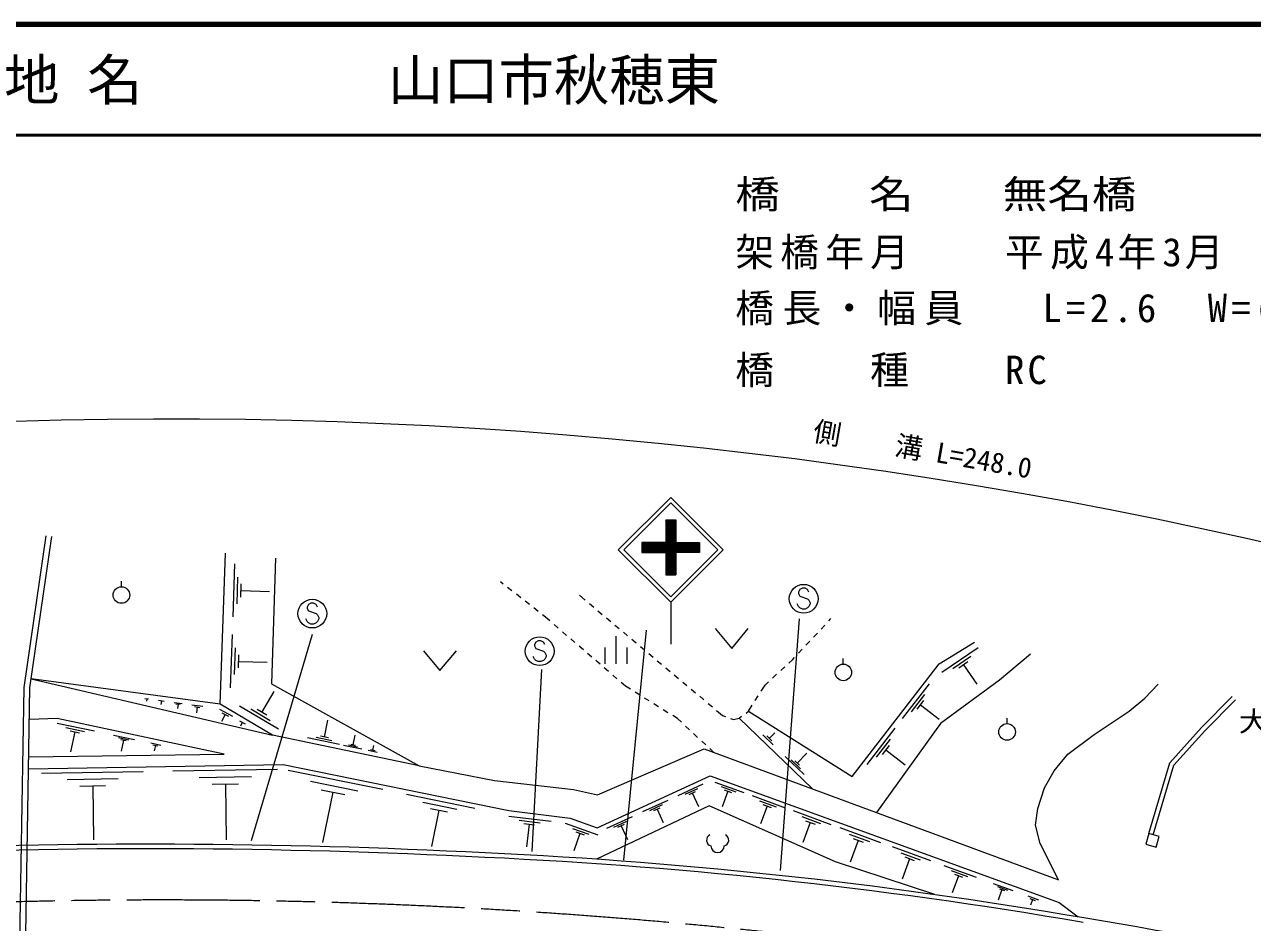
# Model space of a CAD drawing. Units: millimetres, scale not verified. Extents: x 40000 to 680000, y 20000 to 380000.
# Drawn here: x 372223 to 483102, y 298884 to 380000 of the extents above; entities that cross this region are included whole.
import ezdxf
from ezdxf.enums import TextEntityAlignment as Align

# ---------------------------------------------------------------- set-up
doc = ezdxf.new("R2010")
doc.units = ezdxf.units.MM
doc.header["$LTSCALE"] = 1000
doc.linetypes.add('CHAIN', pattern=[18.5, 12, -1.5, 3.5, -1.5])
for name, color, linetype, lineweight in [('M-BGD', 7, 'Continuous', 13), ('M-BMK', 2, 'CHAIN', 13), ('M-STR-HTXT', 7, 'Continuous', 13), ('M-STR-STRC', 7, 'Continuous', 13), ('M-TTL', 2, 'Continuous', 140), ('M-TTL-LINE', 7, 'Continuous', 50)]:
    doc.layers.add(name, color=color, linetype=linetype, lineweight=lineweight)
doc.layers.add('M-TTL-TXT', color=7, linetype='Continuous')
doc.styles.add('ＭＳ ゴシック', font='')
doc.styles.get('ＭＳ ゴシック').set_extended_font_data('MS Gothic')

msp = doc.modelspace()

# ---------------------------------------------------------------- linework, layer by layer
at = {"layer": 'M-BGD'}
for p, q in [((389891, 318612), (390354, 332233)), ((391049, 326488), (391213, 331295)), ((380971, 329214), (380971, 329714)), ((391411, 327679), (391492, 330082)), ((391752, 328269), (391792, 329470)), ((415451, 329452), (415192, 329655)), ((391772, 328870), (394335, 328782)), ((416238, 328836), (415844, 329144)), ((417026, 328220), (416632, 328528)), ((422325, 328454), (422857, 328006)), ((417813, 327603), (417419, 327911)), ((418601, 326987), (418207, 327295)), ((423240, 327684), (423623, 327362)), ((419253, 326476), (418994, 326679)), ((419656, 326129), (419253, 326476)), ((424005, 327040), (424388, 326718)), ((424770, 326396), (425153, 326074)), ((444839, 326118), (445043, 326335)), ((390832, 320091), (390995, 324897)), ((420412, 325475), (420034, 325802)), ((421169, 324822), (420791, 325148)), ((425535, 325752), (425918, 325430)), ((426300, 325108), (426683, 324787)), ((434578, 325447), (436078, 323647)), ((436078, 323647), (437578, 325447)), ((443471, 324658), (443813, 325023)), ((444155, 325388), (444497, 325753)), ((421926, 324168), (421548, 324495)), ((422683, 323515), (422305, 323841)), ((425624, 324737), (425624, 322237)), ((427066, 324465), (427448, 324143)), ((427831, 323821), (428213, 323499)), ((442788, 323928), (443130, 324293)), ((391193, 321282), (391275, 323685)), ((391534, 321872), (391575, 323073)), ((408234, 323431), (409734, 321631)), ((409734, 321631), (411234, 323431)), ((423440, 322861), (423062, 323188)), ((424624, 323737), (424624, 322237)), ((426624, 323737), (426624, 322237)), ((428596, 323177), (428978, 322855)), ((441558, 322616), (441762, 322833)), ((442104, 323198), (442446, 323563)), ((446159, 322224), (446159, 322724)), ((455067, 321485), (458346, 323730)), ((456036, 321828), (457676, 322950)), ((391555, 322472), (394118, 322385)), ((424197, 322208), (423819, 322534)), ((424954, 321554), (424575, 321881)), ((429361, 322533), (429744, 322211)), ((430126, 321889), (430509, 321567)), ((440506, 321640), (440873, 321980)), ((441239, 322320), (441558, 322616)), ((456596, 321890), (457416, 322451)), ((457006, 322170), (458203, 320422)), ((425711, 320901), (425332, 321227)), ((426492, 320226), (426089, 320574)), ((430891, 321245), (431274, 320923)), ((431656, 320601), (432039, 320279)), ((439087, 320324), (439406, 320620)), ((439772, 320960), (440139, 321300)), ((393661, 317865), (394766, 319740)), ((426931, 319952), (426492, 320226)), ((427780, 319423), (427356, 319687)), ((432422, 319957), (432804, 319635)), ((438207, 318936), (438475, 319358)), ((438742, 319781), (439087, 320324)), ((451493, 317294), (453926, 320436)), ((452311, 317917), (453527, 319488)), ((383090, 319116), (383423, 319072)), ((383256, 319094), (383227, 318873)), ((384318, 318952), (384842, 318882)), ((384580, 318917), (384533, 318568)), ((385723, 318765), (386468, 318665)), ((385896, 318641), (386269, 318591)), ((386082, 318616), (386029, 318219)), ((387333, 318550), (388330, 318417)), ((387565, 318384), (388063, 318317)), ((387814, 318350), (387743, 317819)), ((395143, 316360), (391626, 318432)), ((428628, 318893), (428204, 319158)), ((429476, 318364), (429052, 318628)), ((433187, 319314), (433569, 318992)), ((433952, 318670), (434334, 318348)), ((437596, 317970), (437940, 318514)), ((452824, 318148), (453432, 318933)), ((453128, 318541), (454804, 317243)), ((389818, 318144), (391014, 317526)), ((390333, 317676), (390004, 317038)), ((390034, 317830), (390632, 317521)), ((394402, 317112), (392644, 318148)), ((394101, 317606), (393222, 318124)), ((399301, 315636), (399621, 317168)), ((430325, 317834), (429901, 318099)), ((431188, 317295), (430749, 317570)), ((431539, 316969), (431188, 317295)), ((434717, 318026), (435249, 317578)), ((435249, 317578), (435504, 317488)), ((435976, 317322), (436230, 317232)), ((436230, 317232), (436748, 317342)), ((436748, 317342), (436971, 317507)), ((436748, 317342), (443376, 310954)), ((437373, 317805), (437596, 317970)), ((460944, 316848), (460944, 317348)), ((375169, 316900), (378539, 316181)), ((375963, 316495), (377649, 316136)), ((376337, 316181), (377179, 316001)), ((376758, 316091), (376375, 314293)), ((391641, 317087), (392133, 316833)), ((391887, 316960), (391717, 316631)), ((432270, 316288), (431904, 316628)), ((439476, 315512), (439961, 316015)), ((448298, 313168), (450831, 316439)), ((380259, 315815), (382146, 315413)), ((380704, 315588), (381647, 315387)), ((380913, 315412), (381384, 315312)), ((381149, 315362), (380934, 314356)), ((383612, 315100), (384522, 314906)), ((383814, 314930), (384269, 314833)), ((400657, 314953), (397784, 315553)), ((399979, 315294), (398543, 315595)), ((399660, 315561), (398942, 315711)), ((402286, 314727), (401461, 314900)), ((402103, 314880), (401690, 314967)), ((401897, 314924), (402081, 315804)), ((433002, 315606), (432636, 315947)), ((433734, 314925), (433368, 315265)), ((439826, 314931), (438883, 315840)), ((439711, 315284), (439240, 315739)), ((449149, 313817), (450416, 315452)), ((384041, 314882), (383938, 314397)), ((402676, 314531), (401025, 314876)), ((404054, 314243), (403238, 314414)), ((403873, 314394), (403464, 314480)), ((403669, 314437), (403760, 314873)), ((434450, 314258), (434100, 314584)), ((442613, 312245), (440921, 313876)), ((441984, 313286), (442854, 314189)), ((449684, 314057), (450317, 314874)), ((450000, 314466), (451745, 313115)), ((385601, 312580), (395068, 312742)), ((442299, 312766), (441452, 313581)), ((442196, 313082), (441773, 313490)), ((373764, 312376), (382946, 312534)), ((376070, 311804), (380661, 311883)), ((387978, 311989), (392712, 312071)), ((396027, 312652), (404561, 310917)), ((398045, 311649), (402312, 310782)), ((377228, 311211), (379524, 311251)), ((378376, 311231), (378460, 306334)), ((389173, 311378), (391539, 311419)), ((390356, 311399), (390443, 306350)), ((398996, 310864), (401129, 310430)), ((400063, 310647), (399138, 306095)), ((406718, 310479), (412897, 309223)), ((431240, 310362), (433513, 311410)), ((431878, 310473), (433015, 310997)), ((432232, 310452), (432800, 310714)), ((432516, 310583), (433075, 309371)), ((434548, 311564), (437164, 310612)), ((435139, 311152), (436447, 310676)), ((435729, 310739), (435222, 309344)), ((435402, 310858), (436056, 310620)), ((408179, 309753), (411269, 309125)), ((428057, 308896), (430331, 309944)), ((428695, 309006), (429832, 309530)), ((437917, 310338), (440906, 309250)), ((438592, 309867), (440086, 309323)), ((439267, 309396), (438686, 307801)), ((438893, 309532), (439640, 309260)), ((408868, 309184), (410413, 308870)), ((409640, 309027), (408970, 305731)), ((415952, 308497), (419765, 308033)), ((424793, 307392), (427121, 308465)), ((429049, 308986), (429618, 309247)), ((429334, 309117), (429892, 307904)), ((441640, 308983), (445042, 307745)), ((442408, 308447), (444108, 307828)), ((416874, 308127), (418781, 307895)), ((417320, 307814), (418273, 307698)), ((417797, 307756), (417549, 305723)), ((421034, 307843), (423991, 306798)), ((421703, 307385), (423182, 306862)), ((425447, 307505), (426611, 308041)), ((425809, 307484), (426391, 307752)), ((426100, 307618), (426673, 306376)), ((443175, 307910), (442515, 306096)), ((442750, 308065), (443601, 307756)), ((445842, 307453), (449522, 306114)), ((422373, 306926), (421816, 305349)), ((422004, 307057), (422743, 306796)), ((446673, 306873), (448513, 306204)), ((447504, 306293), (446789, 304331)), ((447044, 306461), (447964, 306126)), ((450569, 305733), (454034, 304472)), ((451351, 305187), (453083, 304556)), ((452133, 304641), (451461, 302793)), ((451700, 304798), (452566, 304483)), ((455242, 304032), (458169, 302967)), ((455903, 303571), (457366, 303038)), ((456563, 303109), (455995, 301549)), ((456198, 303243), (456929, 302976)), ((459680, 302417), (461463, 301768)), ((460082, 302136), (460974, 301811)), ((460485, 301855), (460139, 300904)), ((460262, 301936), (460708, 301774)), ((462805, 301279), (463782, 300924)), ((463002, 301060), (463491, 300882)), ((463246, 300971), (463057, 300450))]:
    msp.add_line(p, q, dxfattribs=at)
for points in [[(371567, 283023), (372187, 320108), (374174, 333824)], [(372088, 283023), (372706, 320067), (374689, 333750)], [(394889, 331794), (394524, 320433), (407848, 313041), (394599, 315810)], [(437596, 317970), (446944, 312072), (454818, 322242), (457996, 324219)], [(463046, 323125), (460256, 320771), (454936, 316863), (449145, 308819)], [(465595, 302730), (463924, 306026), (463523, 307674), (463735, 309181), (464324, 311040), (465195, 312594), (466443, 314077), (468820, 315866), (471975, 317985), (473387, 319139), (474588, 320410)], [(473747, 306928), (475633, 313309), (478502, 316497), (481264, 319291)], [(474150, 306809), (476008, 313099), (478808, 316209), (481563, 318996)], [(372602, 313852), (390258, 314093), (375179, 317306), (372659, 317225)], [(407848, 313041), (414651, 311699), (421784, 310899), (423950, 310428), (433602, 314572), (465595, 302730)], [(372584, 312756), (395578, 313151), (415965, 309008), (421497, 308302), (423922, 307431), (434139, 312139), (465637, 300674), (467360, 299383)], [(454427, 301396), (445462, 304347), (434045, 309432), (423855, 304596)]]:
    msp.add_lwpolyline(points, dxfattribs=at)
for points in [[(372826, 320890), (394599, 315810), (389891, 318612)], [(473747, 306928), (473461, 305957), (474401, 305680), (474688, 306650)]]:
    msp.add_lwpolyline(points, close=True, dxfattribs=at)
for centre in [(380971, 328464), (446159, 321474), (460944, 316098)]:
    msp.add_circle(centre, 750, dxfattribs=at)
for centre, radius, start, end in [((434344, 306319), 536, 116.08703, 255.33416), ((435272, 306319), 536, 284.66584, 63.91297), ((383314, -284236), 590191, 87.20755, 92.65886), ((383314, -284236), 589777, 87.20755, 92.65886), ((393580, -132180), 437824, 80.22831, 87.58029), ((434808, 305800), 600, 180, 0), ((393580, -132180), 437410, 80.22831, 87.58029), ((395002, -143637), 448886, 74.07771, 80.65571)]:
    msp.add_arc(centre, radius, start, end, dxfattribs=at)
at = {"layer": 'M-BMK'}
msp.add_arc((384687, -213143), 514059, 80.77345, 91.91379, dxfattribs=at)
at = {"layer": 'M-STR-HTXT'}
msp.add_arc((385416, -98376), 442733, 64.38893, 98.83846, dxfattribs=at)
at = {"layer": 'M-STR-STRC'}
for p, q in [((425841, 332546), (430579, 337284)), ((430579, 337284), (435316, 332546)), ((426336, 332546), (430579, 336789)), ((430579, 336789), (434821, 332546)), ((430120, 335250), (431020, 335250)), ((430120, 335250), (430120, 333217)), ((430120, 335201), (430168, 335250)), ((430120, 335060), (430309, 335250)), ((430120, 334919), (430451, 335250)), ((430120, 334777), (430592, 335250)), ((430120, 334636), (430734, 335250)), ((430120, 334494), (430875, 335250)), ((430120, 334353), (431016, 335250)), ((431020, 334293), (430120, 335193)), ((430120, 334211), (431020, 335111)), ((431020, 334151), (430120, 335051)), ((430120, 334070), (431020, 334970)), ((431020, 334010), (430120, 334910)), ((431020, 334434), (430204, 335250)), ((431020, 334575), (430345, 335250)), ((431020, 334717), (430487, 335250)), ((431020, 334858), (430628, 335250)), ((431020, 335000), (430770, 335250)), ((431020, 335141), (430911, 335250)), ((431020, 335250), (431020, 333217)), ((429357, 332317), (431020, 333980)), ((429498, 332317), (431020, 333839)), ((430120, 333929), (431020, 334829)), ((431020, 333868), (430120, 334768)), ((430120, 333787), (431020, 334687)), ((431020, 333727), (430120, 334627)), ((430120, 333646), (431020, 334546)), ((431020, 333585), (430120, 334485)), ((430120, 333504), (431020, 334404)), ((431020, 333444), (430120, 334344)), ((430120, 333363), (431020, 334263)), ((431020, 333303), (430120, 334203)), ((430120, 333221), (431020, 334121)), ((431864, 332317), (430120, 334061)), ((431722, 332317), (430120, 333920)), ((431581, 332317), (430120, 333778)), ((430120, 333217), (427958, 333217)), ((427958, 333217), (427958, 332317)), ((427958, 333181), (427994, 333217)), ((427958, 333040), (428135, 333217)), ((427958, 332898), (428277, 333217)), ((427958, 332757), (428418, 333217)), ((427958, 332615), (428560, 333217)), ((427958, 332474), (428701, 333217)), ((427958, 332333), (428842, 333217)), ((428753, 332317), (427958, 333112)), ((428611, 332317), (427958, 332970)), ((428470, 332317), (427958, 332829)), ((428328, 332317), (427958, 332687)), ((428894, 332317), (427994, 333217)), ((428084, 332317), (428984, 333217)), ((429035, 332317), (428135, 333217)), ((428225, 332317), (429125, 333217)), ((429177, 332317), (428277, 333217)), ((428367, 332317), (429267, 333217)), ((429318, 332317), (428418, 333217)), ((428508, 332317), (429408, 333217)), ((429460, 332317), (428560, 333217)), ((428650, 332317), (429550, 333217)), ((429601, 332317), (428701, 333217)), ((428791, 332317), (429691, 333217)), ((429742, 332317), (428842, 333217)), ((428932, 332317), (429832, 333217)), ((429884, 332317), (428984, 333217)), ((429074, 332317), (429974, 333217)), ((430025, 332317), (429125, 333217)), ((429215, 332317), (430115, 333217)), ((431020, 331464), (429267, 333217)), ((431020, 331606), (429408, 333217)), ((431020, 331747), (429550, 333217)), ((429640, 332317), (431020, 333697)), ((431020, 331888), (429691, 333217)), ((429781, 332317), (431020, 333556)), ((431020, 332030), (429832, 333217)), ((429922, 332317), (431020, 333414)), ((431020, 332171), (429974, 333217)), ((430064, 332317), (431020, 333273)), ((431020, 332313), (430115, 333217)), ((431440, 332317), (430120, 333637)), ((431298, 332317), (430120, 333496)), ((431157, 332317), (430120, 333354)), ((430120, 332232), (431105, 333217)), ((430120, 332090), (431247, 333217)), ((430120, 331949), (431388, 333217)), ((430120, 331807), (431530, 333217)), ((430120, 331666), (431671, 333217)), ((430120, 331524), (431812, 333217)), ((431054, 332317), (431954, 333217)), ((432005, 332317), (431105, 333217)), ((431195, 332317), (432095, 333217)), ((432147, 332317), (431247, 333217)), ((431337, 332317), (432237, 333217)), ((432288, 332317), (431388, 333217)), ((431478, 332317), (432378, 333217)), ((432430, 332317), (431530, 333217)), ((431619, 332317), (432519, 333217)), ((432571, 332317), (431671, 333217)), ((431761, 332317), (432661, 333217)), ((432712, 332317), (431812, 333217)), ((431902, 332317), (432802, 333217)), ((432854, 332317), (431954, 333217)), ((432044, 332317), (432944, 333217)), ((432995, 332317), (432095, 333217)), ((432185, 332317), (433085, 333217)), ((433137, 332317), (432237, 333217)), ((432327, 332317), (433181, 333172)), ((433181, 332414), (432378, 333217)), ((432468, 332317), (433181, 333030)), ((433181, 332555), (432519, 333217)), ((432609, 332317), (433181, 332889)), ((433181, 332697), (432661, 333217)), ((432751, 332317), (433181, 332748)), ((433181, 332838), (432802, 333217)), ((433181, 332979), (432944, 333217)), ((433181, 333121), (433085, 333217)), ((425841, 332546), (430579, 327809)), ((426336, 332546), (430579, 328304)), ((428187, 332317), (427958, 332546)), ((428045, 332317), (427958, 332404)), ((427958, 332317), (430120, 332317)), ((430120, 332317), (430120, 330285)), ((430120, 331383), (431020, 332283)), ((431020, 331323), (430120, 332223)), ((430120, 331242), (431020, 332142)), ((431020, 331181), (430120, 332081)), ((430120, 331100), (431020, 332000)), ((431020, 331040), (430120, 331940)), ((430120, 330959), (431020, 331859)), ((431020, 330898), (430120, 331798)), ((430120, 330817), (431020, 331717)), ((431020, 330757), (430120, 331657)), ((430120, 330676), (431020, 331576)), ((430579, 328304), (434821, 332546)), ((430579, 327809), (435316, 332546)), ((431020, 332317), (431020, 330285)), ((432892, 332317), (433181, 332606)), ((433034, 332317), (433181, 332465)), ((433175, 332317), (433181, 332323)), ((431020, 330616), (430120, 331516)), ((430120, 330534), (431020, 331434)), ((431020, 330474), (430120, 331374)), ((430120, 330393), (431020, 331293)), ((431020, 330333), (430120, 331233)), ((430927, 330285), (430120, 331091)), ((430785, 330285), (430120, 330950)), ((430644, 330285), (430120, 330808)), ((430502, 330285), (430120, 330667)), ((430361, 330285), (430120, 330526)), ((430153, 330285), (431020, 331152)), ((430294, 330285), (431020, 331010)), ((430435, 330285), (431020, 330869)), ((430577, 330285), (431020, 330727)), ((430718, 330285), (431020, 330586)), ((430860, 330285), (431020, 330444)), ((430219, 330285), (430120, 330384)), ((430120, 330285), (431020, 330285)), ((431001, 330285), (431020, 330303)), ((442227, 328955), (442109, 328718)), ((442109, 328718), (442109, 328600)), ((442109, 328600), (442227, 328364)), ((442463, 329073), (442227, 328955)), ((442227, 328364), (442936, 328127)), ((442699, 329073), (442463, 329073)), ((442936, 328955), (442699, 329073)), ((443054, 328718), (442936, 328955)), ((397849, 327612), (397731, 327376)), ((397731, 327376), (397731, 327258)), ((397731, 327258), (397849, 327021)), ((398085, 327730), (397849, 327612)), ((398322, 327730), (398085, 327730)), ((398558, 327612), (398322, 327730)), ((398676, 327376), (398558, 327612)), ((430579, 327809), (430579, 324021)), ((442109, 327418), (441990, 327655)), ((442227, 327300), (442109, 327418)), ((442463, 327182), (442227, 327300)), ((442699, 327182), (442463, 327182)), ((442936, 327300), (442699, 327182)), ((442936, 328127), (443054, 328009)), ((443054, 327418), (442936, 327300)), ((443054, 328009), (443172, 327773)), ((443172, 327655), (443054, 327418)), ((443172, 327773), (443172, 327655)), ((397731, 326076), (397613, 326312)), ((397849, 325958), (397731, 326076)), ((397849, 327021), (398558, 326785)), ((398558, 326785), (398676, 326667)), ((398676, 326076), (398558, 325958)), ((398676, 326667), (398795, 326430)), ((398795, 326312), (398676, 326076)), ((398795, 326430), (398795, 326312)), ((442186, 326311), (440449, 303570)), ((398204, 324890), (392676, 306254)), ((398085, 325839), (397849, 325958)), ((398322, 325839), (398085, 325839)), ((398558, 325958), (398322, 325839)), ((428368, 325285), (426315, 304517)), ((418380, 324217), (418262, 323980)), ((418262, 323980), (418262, 323862)), ((418262, 323862), (418380, 323626)), ((418616, 324335), (418380, 324217)), ((418852, 324335), (418616, 324335)), ((419089, 324217), (418852, 324335)), ((419207, 323980), (419089, 324217)), ((418262, 322680), (418143, 322917)), ((418380, 322562), (418262, 322680)), ((418380, 323626), (419089, 323390)), ((419089, 323390), (419207, 323271)), ((419207, 322680), (419089, 322562)), ((419207, 323271), (419325, 323035)), ((419325, 322917), (419207, 322680)), ((419325, 323035), (419325, 322917)), ((418892, 321731), (418024, 305307)), ((418616, 322444), (418380, 322562)), ((418852, 322444), (418616, 322444)), ((419089, 322562), (418852, 322444))]:
    msp.add_line(p, q, dxfattribs=at)
msp.add_lwpolyline([(431020, 333217), (433181, 333217), (433181, 332317), (431020, 332317)], dxfattribs=at)
for centre in [(442581, 328127), (398204, 326785), (418734, 323390)]:
    msp.add_circle(centre, 1300, dxfattribs=at)
at = {"layer": 'M-TTL'}
msp.add_line((680000, 380000), (40000, 380000), dxfattribs=at)
at = {"layer": 'M-TTL-LINE'}
msp.add_line((40000, 370000), (680000, 370000), dxfattribs=at)

# ---------------------------------------------------------------- texts
at = {"layer": 'M-BGD', "style": 'ＭＳ ゴシック', "width": 1.1}
msp.add_text('大海自工', height=1833, dxfattribs=at).set_placement((487359, 315584), align=Align.BOTTOM_CENTER)
at = {"layer": 'M-STR-HTXT', "style": 'ＭＳ ゴシック', "width": 1.15}
msp.add_text('橋\u3000\u3000名\u3000\u3000無名橋', height=2566, dxfattribs=at).set_placement((436401, 362622), align=Align.BOTTOM_LEFT)
at = {"layer": 'M-STR-HTXT', "style": 'ＭＳ ゴシック'}
msp.add_text('側\u3000\u3000溝 L=248.0', height=1833, rotation=350.094, dxfattribs=at).set_placement((453066, 340159), align=Align.BOTTOM_CENTER)
at = {"layer": 'M-STR-HTXT', "char_height": 2566, "attachment_point": 7, "style": 'ＭＳ ゴシック'}
for s, insert in [('\\T1.16;架橋年月\u3000\u3000平成4年3月', (436401, 357854)), ('\\T1.22;橋長・幅員\u3000\\~L=2.6\u3000W=(12.0)6.5', (436401, 352430)), ('\\T1.16;橋\u3000\u3000種\u3000\u3000RC', (436401, 347239))]:
    msp.add_mtext(s, dxfattribs=dict(at, insert=insert))
at = {"layer": 'M-TTL-TXT', "style": 'ＭＳ ゴシック'}
for s, p in [('地 名', (370380, 375000)), ('山口市秋穂東', (405024, 375000))]:
    msp.add_text(s, height=3666, dxfattribs=at).set_placement(p, align=Align.MIDDLE_LEFT)

doc.saveas('drawing.dxf')
